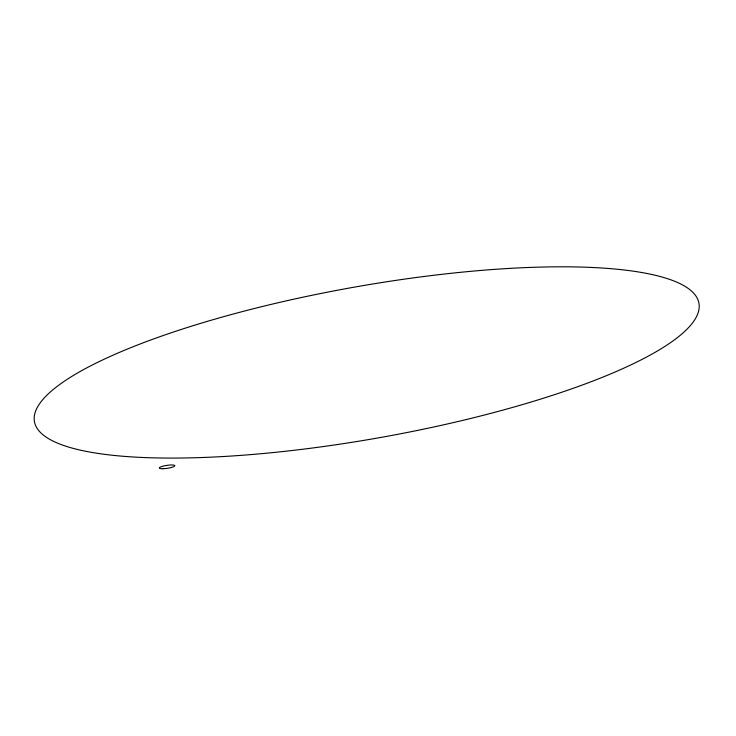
<?xml version="1.0" encoding="UTF-8"?>
<svg xmlns="http://www.w3.org/2000/svg" width="736" height="736" viewBox="0 0 736 736"><rect width="100%" height="100%" fill="white"/><g stroke="black" fill="none" stroke-linecap="round" stroke-linejoin="round"><path stroke-width="1.1" d="M162.987 468.722A7.848 1.49 -8.6 0 0 174.855 465.768A7.848 1.49 -8.6 0 0 163.447 466.044A7.848 1.49 -8.6 0 0 162.987 468.722M204.111 457.442A337.493 76.314 -10.1 0 0 699.2 305.652A337.493 76.314 -10.1 0 0 196.668 324.576A337.493 76.314 -10.1 0 0 204.111 457.442"/></g></svg>
